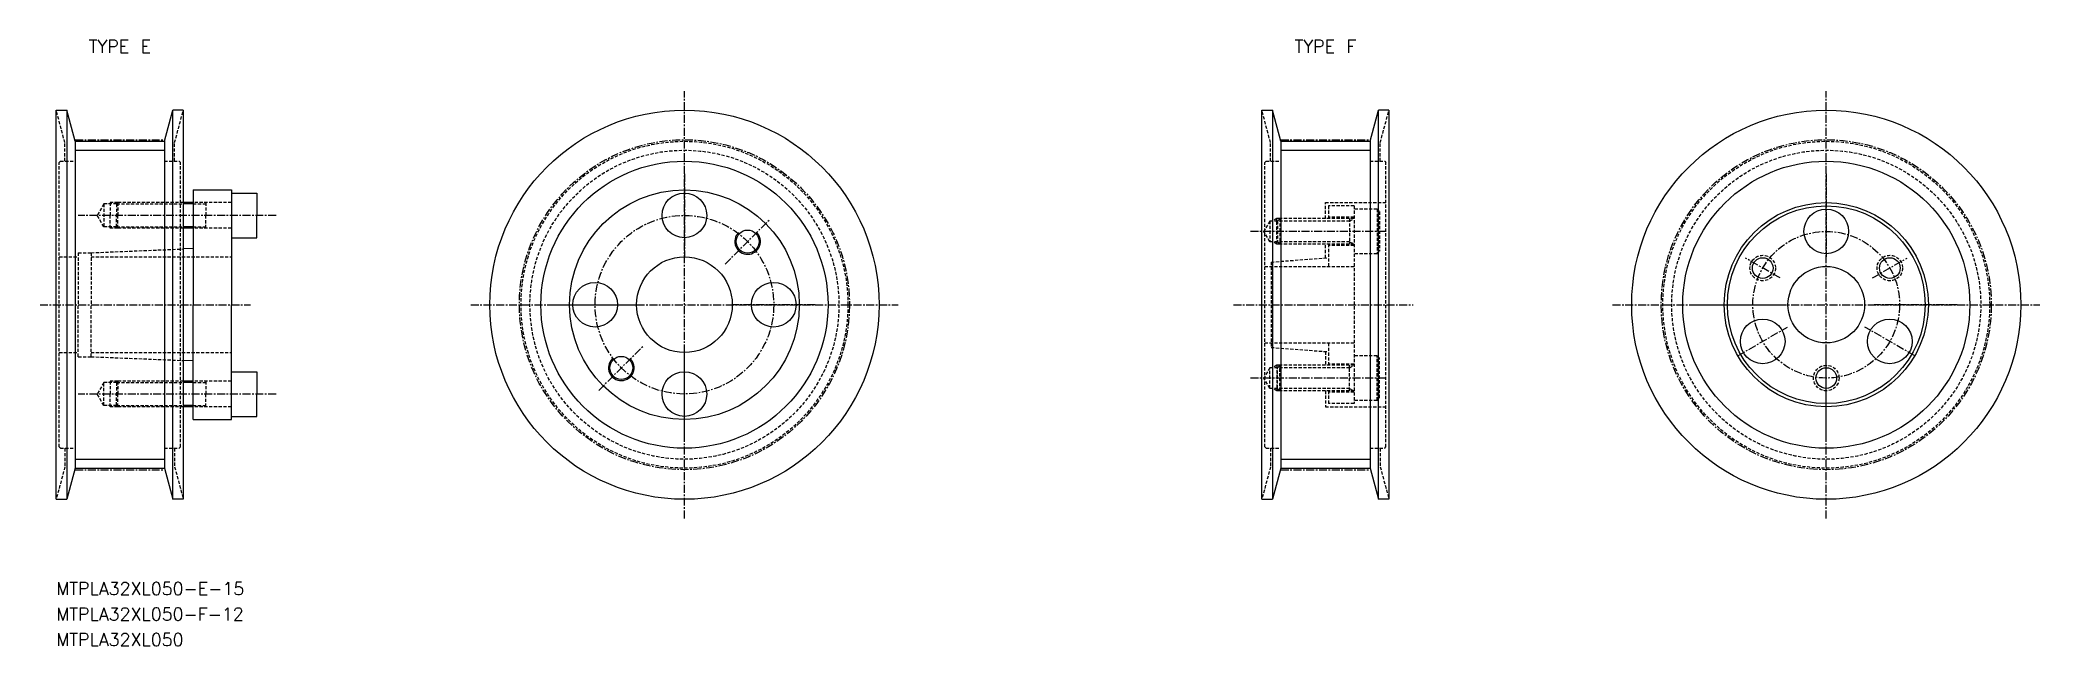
# Model space of a CAD drawing. Extents: x 2 to 316, y 58 to 153.
import ezdxf
from ezdxf.enums import TextEntityAlignment as Align

# ---------------------------------------------------------------- set-up
doc = ezdxf.new("R2010")
doc.units = 0
doc.linetypes.add('CENTER', pattern=[2, 1.25, -0.25, 0.25, -0.25])
doc.linetypes.add('DASHED', pattern=[0.75, 0.5, -0.25])
doc.layers.get('0').update_dxf_attribs({"linetype": 'CONTINUOUS'})
doc.layers.add('CENTER', color=1, linetype='CENTER')
doc.styles.add('MISUMI', font='txt.shx')

msp = doc.modelspace()

# ---------------------------------------------------------------- linework, layer by layer
at = {"color": 3, "linetype": 'DASHED'}
for p, q in [((6.17, 137.01), (4.8, 142.1)), ((23.37, 137.01), (24.73, 142.1)), ((195.14, 137.01), (193.78, 142.1)), ((212.34, 137.01), (213.71, 142.1)), ((6.17, 134.1), (6.17, 137.01)), ((23.37, 134.1), (23.37, 137.01)), ((195.14, 134.1), (195.14, 137.01)), ((212.34, 134.1), (212.34, 137.01)), ((5.47, 134.1), (5.27, 133.9)), ((5.27, 89.3), (5.27, 133.9)), ((5.47, 134.1), (7.77, 134.1)), ((21.77, 134.1), (24.07, 134.1)), ((24.07, 134.1), (24.27, 133.9)), ((24.27, 89.3), (24.27, 133.9)), ((194.44, 134.1), (194.24, 133.9)), ((194.24, 89.3), (194.24, 133.9)), ((194.44, 134.1), (196.74, 134.1)), ((210.74, 134.1), (213.04, 134.1)), ((213.04, 134.1), (213.24, 133.9)), ((213.24, 89.3), (213.24, 133.9)), ((12.27, 127.4), (11.23, 125.6)), ((12.27, 123.8), (11.23, 125.6)), ((14.27, 127.4), (12.27, 127.4)), ((12.27, 127.4), (12.27, 123.8)), ((13.27, 127.6), (13.27, 125.6)), ((14.47, 127.6), (13.27, 127.6)), ((13.27, 123.6), (13.27, 125.6)), ((14.47, 127.6), (14.27, 127.4)), ((14.27, 127.4), (24.73, 127.4)), ((14.27, 127.4), (14.27, 125.6)), ((14.27, 123.8), (14.27, 125.6)), ((24.73, 127.6), (14.47, 127.6)), ((14.47, 127.6), (14.47, 125.6)), ((14.47, 123.6), (14.47, 125.6)), ((32.27, 127.6), (26.27, 127.6)), ((26.27, 127.4), (28.27, 127.4)), ((28.27, 127.6), (28.27, 125.6)), ((28.27, 123.6), (28.27, 125.6)), ((203.74, 127.6), (213.24, 127.6)), ((203.74, 125.1), (203.74, 127.6)), ((208.24, 127.1), (204.24, 127.1)), ((204.24, 127.1), (204.24, 125.1)), ((208.24, 127.1), (208.24, 96.1)), ((211.84, 126.6), (208.24, 126.6)), ((211.84, 126.6), (211.84, 119.6)), ((211.84, 126.6), (212.24, 126.2)), ((212.24, 126.2), (212.24, 120)), ((14.27, 123.8), (12.27, 123.8)), ((14.47, 123.6), (13.27, 123.6)), ((14.27, 123.8), (24.73, 123.8)), ((14.47, 123.6), (14.27, 123.8)), ((24.73, 123.6), (14.47, 123.6)), ((26.27, 123.8), (28.27, 123.8)), ((32.27, 123.6), (26.27, 123.6)), ((195.04, 124.72), (194.11, 123.1)), ((195.04, 121.48), (194.11, 123.1)), ((195.04, 124.72), (195.04, 121.48)), ((196.24, 124.72), (195.04, 124.72)), ((196.14, 125.1), (195.49, 124.72)), ((196.14, 121.1), (196.14, 125.1)), ((196.62, 125.1), (196.14, 125.1)), ((196.24, 124.72), (196.62, 125.1)), ((207.54, 124.72), (196.24, 124.72)), ((196.24, 124.72), (196.24, 121.48)), ((208.24, 125.1), (196.62, 125.1)), ((196.62, 125.1), (196.62, 121.1)), ((208.24, 125.3), (204.24, 125.3)), ((207.54, 125.1), (207.54, 121.1)), ((207.54, 124.72), (208.2, 125.1)), ((8.27, 119.75), (8.27, 111.6)), ((8.27, 119.75), (10.27, 119.75)), ((10.27, 119.75), (24.73, 120.34)), ((10.27, 119.75), (10.27, 111.6)), ((196.24, 121.48), (195.04, 121.48)), ((196.14, 121.1), (195.49, 121.48)), ((196.62, 121.1), (196.14, 121.1)), ((207.54, 121.48), (196.24, 121.48)), ((196.62, 121.1), (196.24, 121.48)), ((208.24, 121.1), (196.62, 121.1)), ((203.74, 118.94), (203.74, 121.1)), ((204.24, 121.1), (204.24, 117.6)), ((208.24, 120.9), (204.24, 120.9)), ((207.54, 121.48), (208.2, 121.1)), ((211.84, 119.6), (208.24, 119.6)), ((211.84, 119.6), (212.24, 120)), ((5.27, 119.1), (8.27, 119.1)), ((10.27, 119.1), (32.27, 119.1)), ((194.24, 117.6), (208.24, 117.6)), ((195.24, 118.29), (204.24, 118.97)), ((195.24, 118.29), (195.24, 104.91)), ((8.27, 103.45), (8.27, 111.6)), ((10.27, 103.45), (10.27, 111.6)), ((5.27, 104.1), (8.27, 104.1)), ((10.27, 104.1), (32.27, 104.1)), ((194.24, 105.6), (208.24, 105.6)), ((195.24, 104.91), (204.24, 104.22)), ((203.74, 104.26), (203.74, 102.1)), ((204.24, 105.6), (204.24, 102.1)), ((211.84, 103.6), (208.24, 103.6)), ((211.84, 96.6), (211.84, 103.6)), ((211.84, 103.6), (212.24, 103.2)), ((8.27, 103.45), (10.27, 103.45)), ((10.27, 103.45), (24.73, 102.86)), ((195.04, 101.72), (194.11, 100.1)), ((195.04, 98.48), (195.04, 101.72)), ((196.24, 101.72), (195.04, 101.72)), ((196.14, 102.1), (195.49, 101.72)), ((196.14, 102.1), (196.14, 98.1)), ((196.62, 102.1), (196.14, 102.1)), ((196.62, 102.1), (196.24, 101.72)), ((207.54, 101.72), (196.24, 101.72)), ((196.24, 98.48), (196.24, 101.72)), ((208.24, 102.1), (196.62, 102.1)), ((196.62, 98.1), (196.62, 102.1)), ((208.24, 102.3), (204.24, 102.3)), ((207.54, 98.1), (207.54, 102.1)), ((207.54, 101.72), (208.2, 102.1)), ((212.24, 97), (212.24, 103.2)), ((12.27, 99.4), (11.23, 97.6)), ((12.27, 95.8), (11.23, 97.6)), ((12.27, 95.8), (12.27, 99.4)), ((14.27, 99.4), (12.27, 99.4)), ((13.27, 99.6), (13.27, 97.6)), ((14.47, 99.6), (13.27, 99.6)), ((13.27, 95.6), (13.27, 97.6)), ((14.47, 99.6), (14.27, 99.4)), ((14.27, 99.4), (14.27, 97.6)), ((14.27, 99.4), (24.73, 99.4)), ((14.27, 95.8), (14.27, 97.6)), ((14.47, 99.6), (14.47, 97.6)), ((24.73, 99.6), (14.47, 99.6)), ((14.47, 95.6), (14.47, 97.6)), ((32.27, 99.6), (26.27, 99.6)), ((26.27, 99.4), (28.27, 99.4)), ((28.27, 99.6), (28.27, 97.6)), ((28.27, 95.6), (28.27, 97.6)), ((195.04, 98.48), (194.11, 100.1)), ((196.24, 98.48), (195.04, 98.48)), ((196.14, 98.1), (195.49, 98.48)), ((196.62, 98.1), (196.14, 98.1)), ((207.54, 98.48), (196.24, 98.48)), ((196.24, 98.48), (196.62, 98.1)), ((208.24, 98.1), (196.62, 98.1)), ((203.74, 98.1), (203.74, 95.6)), ((204.24, 98.1), (204.24, 96.1)), ((208.24, 97.9), (204.24, 97.9)), ((207.54, 98.48), (208.2, 98.1)), ((14.27, 95.8), (12.27, 95.8)), ((14.47, 95.6), (13.27, 95.6)), ((14.27, 95.8), (24.73, 95.8)), ((14.47, 95.6), (14.27, 95.8)), ((24.73, 95.6), (14.47, 95.6)), ((26.27, 95.8), (28.27, 95.8)), ((32.27, 95.6), (26.27, 95.6)), ((203.74, 95.6), (213.24, 95.6)), ((208.24, 96.1), (204.24, 96.1)), ((211.84, 96.6), (208.24, 96.6)), ((211.84, 96.6), (212.24, 97)), ((5.47, 89.1), (5.27, 89.3)), ((5.47, 89.1), (7.77, 89.1)), ((6.17, 89.1), (6.17, 86.19)), ((21.77, 89.1), (24.07, 89.1)), ((23.37, 89.1), (23.37, 86.19)), ((24.07, 89.1), (24.27, 89.3)), ((194.44, 89.1), (194.24, 89.3)), ((194.44, 89.1), (196.74, 89.1)), ((195.14, 89.1), (195.14, 86.19)), ((210.74, 89.1), (213.04, 89.1)), ((212.34, 89.1), (212.34, 86.19)), ((213.04, 89.1), (213.24, 89.3)), ((6.17, 86.19), (4.8, 81.1)), ((23.37, 86.19), (24.73, 81.1)), ((195.14, 86.19), (193.78, 81.1)), ((212.34, 86.19), (213.71, 81.1))]:
    msp.add_line(p, q, dxfattribs=at)
at = {"color": 7, "linetype": 'CONTINUOUS'}
for p, q in [((4.8, 142.1), (6.46, 142.1)), ((4.8, 81.1), (4.8, 142.1)), ((7.77, 137.22), (6.46, 142.1)), ((6.46, 142.1), (6.46, 81.1)), ((21.77, 137.22), (23.07, 142.1)), ((24.73, 142.1), (23.07, 142.1)), ((23.07, 81.1), (23.07, 142.1)), ((24.73, 142.1), (24.73, 81.1)), ((193.78, 142.1), (195.43, 142.1)), ((193.78, 81.1), (193.78, 142.1)), ((196.74, 137.22), (195.43, 142.1)), ((195.43, 142.1), (195.43, 81.1)), ((210.74, 137.22), (212.05, 142.1)), ((213.71, 142.1), (212.05, 142.1)), ((212.05, 81.1), (212.05, 142.1)), ((213.71, 142.1), (213.71, 81.1)), ((7.77, 137.22), (7.77, 85.98)), ((7.77, 137.22), (21.77, 137.22)), ((21.77, 137.22), (21.77, 85.98)), ((196.74, 137.22), (196.74, 85.98)), ((196.74, 137.22), (210.74, 137.22)), ((210.74, 137.22), (210.74, 85.98)), ((26.27, 129.6), (32.27, 129.6)), ((26.27, 129.6), (26.27, 127.6)), ((32.27, 129.6), (32.27, 129.1)), ((32.27, 129.1), (32.27, 122.1)), ((32.27, 129.1), (36.27, 129.1)), ((36.27, 129.1), (36.27, 125.6)), ((26.27, 127.6), (24.73, 127.6)), ((26.27, 127.6), (26.27, 123.6)), ((36.27, 122.1), (36.27, 125.6)), ((26.27, 123.6), (24.73, 123.6)), ((26.27, 123.6), (26.27, 120.4)), ((26.27, 120.4), (24.73, 120.34)), ((26.27, 120.4), (26.27, 111.6)), ((32.27, 122.1), (32.27, 111.6)), ((32.27, 122.1), (36.27, 122.1)), ((26.27, 102.8), (26.27, 111.6)), ((32.27, 101.1), (32.27, 111.6)), ((26.27, 102.8), (24.73, 102.86)), ((26.27, 99.6), (26.27, 102.8)), ((32.27, 94.1), (32.27, 101.1)), ((32.27, 101.1), (36.27, 101.1)), ((36.27, 101.1), (36.27, 97.6)), ((26.27, 99.6), (24.73, 99.6)), ((26.27, 95.6), (26.27, 99.6)), ((36.27, 94.1), (36.27, 97.6)), ((26.27, 95.6), (24.73, 95.6)), ((26.27, 93.6), (26.27, 95.6)), ((32.27, 94.1), (36.27, 94.1)), ((32.27, 93.6), (32.27, 94.1)), ((26.27, 93.6), (32.27, 93.6)), ((7.77, 85.98), (6.46, 81.1)), ((7.77, 85.98), (21.77, 85.98)), ((21.77, 85.98), (23.07, 81.1)), ((196.74, 85.98), (195.43, 81.1)), ((196.74, 85.98), (210.74, 85.98)), ((210.74, 85.98), (212.05, 81.1)), ((4.8, 81.1), (6.46, 81.1)), ((24.73, 81.1), (23.07, 81.1)), ((193.78, 81.1), (195.43, 81.1)), ((213.71, 81.1), (212.05, 81.1))]:
    msp.add_line(p, q, dxfattribs=at)
at = {"color": 3, "linetype": 'CONTINUOUS'}
for p, q in [((7.77, 135.82), (21.77, 135.82)), ((196.74, 135.82), (210.74, 135.82)), ((7.77, 87.38), (21.77, 87.38)), ((196.74, 87.38), (210.74, 87.38))]:
    msp.add_line(p, q, dxfattribs=at)
at = {"color": 3}
for p, q in [((26.27, 127.4), (24.73, 127.4)), ((26.27, 123.8), (24.73, 123.8)), ((26.27, 99.4), (24.73, 99.4)), ((26.27, 95.8), (24.73, 95.8))]:
    msp.add_line(p, q, dxfattribs=at)
at = {"color": 7, "linetype": 'CONTINUOUS'}
for centre, radius in [((103.28, 111.6), 30.5), ((282.25, 111.6), 30.5), ((103.28, 111.6), 22.5), ((282.25, 111.6), 22.5), ((103.28, 111.6), 18), ((103.28, 111.6), 18), ((103.28, 125.6), 3.5), ((282.25, 111.6), 16), ((282.25, 111.6), 15.5), ((282.25, 123.1), 3.5), ((113.18, 121.5), 1.8), ((103.28, 111.6), 7.5), ((272.29, 117.35), 1.62), ((282.25, 111.6), 6), ((292.21, 117.35), 1.62), ((89.28, 111.6), 3.5), ((117.28, 111.6), 3.5), ((272.29, 105.85), 3.5), ((292.21, 105.85), 3.5), ((93.38, 101.7), 1.8), ((103.28, 97.6), 3.5), ((282.25, 100.1), 1.62)]:
    msp.add_circle(centre, radius, dxfattribs=at)
at = {"color": 3, "linetype": 'DASHED'}
for centre, radius in [((103.28, 111.6), 25.62), ((103.28, 111.6), 24.22), ((282.25, 111.6), 25.62), ((282.25, 111.6), 24.22), ((272.29, 117.35), 2), ((292.21, 117.35), 2), ((282.25, 100.1), 2)]:
    msp.add_circle(centre, radius, dxfattribs=at)
at = {"color": 3}
for centre in [(113.18, 121.5), (93.38, 101.7)]:
    msp.add_arc(centre, 2, 135, 47, dxfattribs=at)
at = {"layer": 'CENTER', "color": 1, "linetype": 'CENTER'}
for p, q in [((103.28, 78.1), (103.28, 145.1)), ((282.25, 78.1), (282.25, 145.1)), ((7.77, 137.47), (21.77, 137.47)), ((196.74, 137.47), (210.74, 137.47)), ((103.28, 132.1), (103.28, 119.1)), ((282.25, 132.1), (282.25, 119.1)), ((39.27, 125.6), (8.23, 125.6)), ((109.64, 117.96), (116.71, 125.03)), ((213.24, 123.1), (191.95, 123.1)), ((275, 115.79), (269.59, 118.91)), ((289.5, 115.79), (294.92, 118.91)), ((2.27, 111.6), (35.27, 111.6)), ((69.78, 111.6), (136.78, 111.6)), ((82.78, 111.6), (95.78, 111.6)), ((123.78, 111.6), (110.78, 111.6)), ((189.32, 111.6), (217.5, 111.6)), ((248.75, 111.6), (315.75, 111.6)), ((261.75, 111.6), (274.75, 111.6)), ((302.75, 111.6), (289.75, 111.6)), ((268.39, 103.6), (276.19, 108.1)), ((296.11, 103.6), (288.31, 108.1)), ((89.84, 98.16), (96.91, 105.23)), ((103.28, 91.1), (103.28, 104.1)), ((282.25, 91.1), (282.25, 104.1)), ((39.27, 97.6), (8.23, 97.6)), ((213.24, 100.1), (191.95, 100.1)), ((7.77, 85.73), (21.77, 85.73)), ((196.74, 85.73), (210.74, 85.73))]:
    msp.add_line(p, q, dxfattribs=at)
for centre, radius in [((103.28, 111.6), 25.87), ((282.25, 111.6), 25.87), ((103.28, 111.6), 14), ((282.25, 111.6), 11.5)]:
    msp.add_circle(centre, radius, dxfattribs=at)

# ---------------------------------------------------------------- texts
at = {"color": 7, "linetype": 'CONTINUOUS', "style": 'MISUMI'}
for s, p in [('TYPE E', (14.77, 152.1)), ('TYPE F', (203.74, 152.1))]:
    msp.add_text(s, height=2, dxfattribs=at).set_placement(p, align=Align.MIDDLE_CENTER)
for s, p in [('MTPLA32XL050-E-15', (4.8, 66.1)), ('MTPLA32XL050-F-12', (4.8, 62.1)), ('MTPLA32XL050', (4.8, 58.1))]:
    msp.add_text(s, height=2, dxfattribs=at).set_placement(p)

doc.saveas('drawing.dxf')
